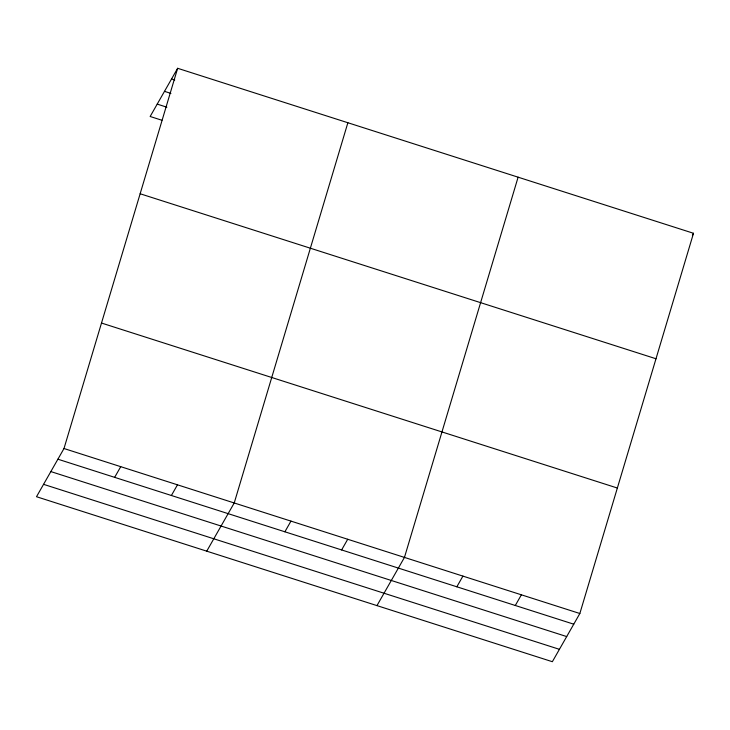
<?xml version="1.0" encoding="UTF-8"?>
<svg xmlns="http://www.w3.org/2000/svg" width="730" height="730" viewBox="0 0 730 730"><rect width="100%" height="100%" fill="white"/><g stroke="black" fill="none" stroke-linecap="round" stroke-linejoin="round"><path stroke-width="1.09" d="M63.994 448.521L177.645 68.291L693.5 233.281L579.848 613.51L552.355 661.708L36.5 496.719L63.994 448.521L579.848 613.51M347.872 122.731L234.23 502.961L206.736 551.168M518.108 177.18L404.457 557.41L376.963 605.617M177.645 68.291L150.152 116.49L161.923 120.258M114.647 477.347L120.742 466.671M171.386 495.497L177.481 484.82M284.882 531.796L290.969 521.111M341.622 549.945L347.717 539.26M456.834 586.792L462.92 576.107M692.396 235.224L693.5 233.281M515.298 605.489L521.384 594.813M171.55 78.968L174.762 79.999M164.487 91.35L170.911 93.403M157.215 104.107L166.851 107.191M140.142 193.76L655.996 358.759M101.497 323.043L617.352 488.032M57.898 459.197L573.762 624.186M50.835 471.58L566.699 636.569M43.563 484.337L559.417 649.326"/></g></svg>
